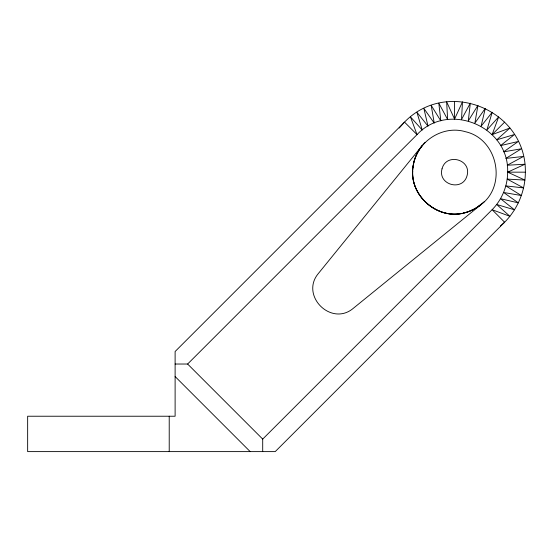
<?xml version="1.0" encoding="UTF-8"?>
<svg xmlns="http://www.w3.org/2000/svg" width="553" height="553" viewBox="0 0 553 553"><rect width="100%" height="100%" fill="white"/><g stroke="black" fill="none" stroke-linecap="round" stroke-linejoin="round"><path stroke-width="0.83" d="M413.312 165.112C407.437 192.638 434.99 219.582 462.349 213.313C437.029 218.87 410.997 196.467 412.718 170.601C410.651 198.921 441.951 222.016 468.398 211.695L463.11 213.112M525.35 172.163C525.322 190.737 517.726 209.062 504.619 222.216L275.214 451.614L27.65 451.614L27.65 416.229L175.114 416.229L175.114 351.514L404.513 122.116C447.598 77.551 526.394 110.192 525.35 172.163L507.654 172.163C509.327 126.298 448.283 101.012 417.031 134.628L187.626 364.026L175.114 364.026M399.225 128.033L404.513 122.116L417.031 134.628L410.437 116.828L422.25 130.052L416.907 112.231L428.022 126.188L423.854 108.395L434.25 123.119L431.188 105.353L440.824 120.886L438.819 103.155L447.64 119.531L446.644 101.828L454.566 119.075L462.495 101.828L461.499 119.531L470.32 103.155L468.308 120.886L477.944 105.353L474.882 123.119L485.278 108.395L481.11 126.188L492.225 112.231L486.882 130.052L498.702 116.828L492.108 134.628L509.907 128.033L496.684 139.847L514.497 134.503L500.541 145.619L518.341 141.45L503.61 151.847L521.375 148.785L505.843 158.428L523.573 156.416L507.198 165.236L524.908 164.241L507.654 172.163C507.606 186.098 501.924 199.813 492.108 209.705L262.703 439.103L262.703 451.614M412.801 169.819C413.368 144.271 440.879 124.335 465.405 131.711C497.506 138.796 507.371 185.131 480.965 204.679L353.415 308.215C331.302 327.12 299.615 295.433 318.521 273.313L422.05 145.771C416.976 152.165 413.782 159.928 412.891 168.036M413.416 164.379C415.068 156.167 419.098 148.536 424.953 142.55M492.108 134.628L504.619 122.116M500.472 225.921L504.619 222.216L492.108 209.705L509.907 216.299L496.684 204.486L514.497 209.822L500.541 198.707L518.341 202.875L503.61 192.479L521.375 195.541L505.843 185.905L523.573 187.916L507.198 179.096L524.908 180.091L507.654 172.163M484.179 201.776L475.96 208.17L469.096 211.426M469.117 211.384L474.135 209.193L480.965 204.679C475.732 208.771 469.642 211.744 463.138 213.14M187.626 364.026L262.703 439.103M175.114 376.538L250.191 451.614M454.566 101.386L454.566 119.075M169.218 416.229L169.218 451.614M442.034 168.803C437.506 185.034 462.909 191.843 467.098 175.522C471.626 159.292 446.23 152.49 442.034 168.803"/></g></svg>
